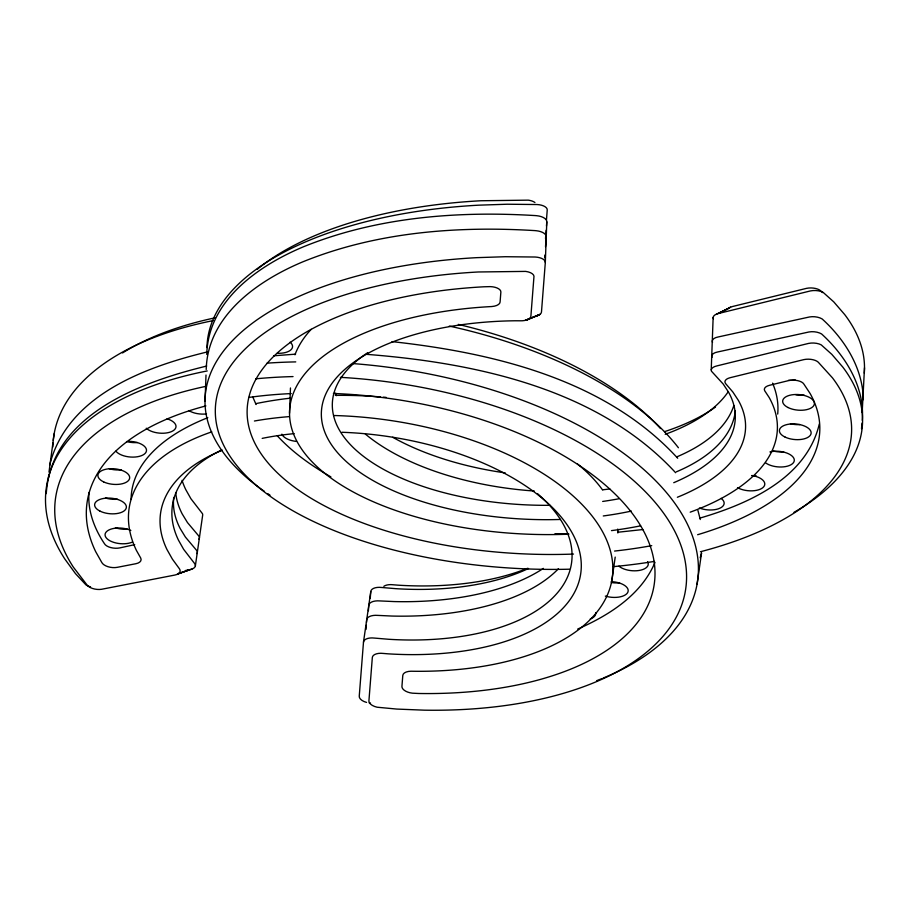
<?xml version="1.0" encoding="UTF-8"?>
<svg xmlns="http://www.w3.org/2000/svg" width="910" height="910" viewBox="0 0 910 910"><rect width="100%" height="100%" fill="white"/><g stroke="black" fill="none" stroke-linecap="round" stroke-linejoin="round"><path stroke-width="1.36" d="M205.046 401.412L206.001 375.034M289.539 413.22L290.461 387.956M535.842 316.066A10.613 4.96 2.1 0 0 541.473 312.016L545.317 262.489L546.796 221.835A10.636 5.198 5.1 0 0 536.695 215.704L535.433 215.59C457.127 210.813 376.433 217.103 303.178 246.894C258.235 265.765 208.106 300.732 206.752 354.468M711.222 369.926L713.144 317.442M862.179 412.298L864.5 367.776M365.991 629.458L366.309 625.261M366.514 622.451L366.73 619.653A10.601 5.187 5.1 0 1 377.707 615.387L391.857 616.047A201.667 98.689 5.1 0 0 558.422 568.727M368.391 610.781L368.812 605.173A10.601 5.187 5.1 0 1 379.788 600.918L393.95 601.567A201.667 98.689 5.1 0 0 543.372 568.386M545.522 238.648L546.159 230.241M546.478 226.033L546.796 221.835M544.658 257.86L544.874 255.062M545.511 246.655L546.25 236.85A10.636 5.198 5.1 0 0 536.149 230.719L534.875 230.605C456.581 225.828 375.887 232.118 302.632 261.909C257.678 280.781 207.548 315.747 206.206 369.483M546.466 219.901L547.228 209.994A10.613 4.96 2.1 0 0 537.105 204.534L507.177 204.227L478.74 205.171A328.942 153.801 2.1 0 0 206.968 347.575M528.517 568.477A201.611 102.796 8.2 0 1 395.804 588.668L381.722 587.485A10.613 5.414 8.2 0 0 370.779 591.545L363.488 642.141L359.245 696.195A10.613 5.414 8.2 0 0 366.559 702.418M370.233 598.473L370.779 591.545M46.273 493.618C51.347 414.607 141.437 381.859 206.718 366.048M48.48 477.739L48.742 474.94M48.992 472.142L54.145 433.786M88.998 492.469C87.519 510.703 94.39 528.721 104.445 543.679A10.636 5.198 5.1 0 0 120.006 547.865L134.714 544.635M861.497 428.712L862.02 423.116M862.27 420.318C865 386.909 845.458 355.73 821.605 333.97A10.647 5.21 5.1 0 0 808.888 331.991L717.444 352.022A10.613 5.198 5.1 0 0 711.973 357.402M195.388 565.702L202.68 515.106A10.624 5.414 8.2 0 0 202.452 513.661L190.918 498.737L185.742 489.557A201.611 102.796 8.2 0 1 182.045 480.343M611.85 580.364L615.206 557.091M697.049 584.209L701.564 552.836L700.188 557.83M49.64 465.147C67.215 395.566 144.826 367.071 207.457 351.897M819.307 423.992C806.408 478.387 748.259 503.947 699.551 518.211M654.995 562.38C641.152 595.117 609.017 615.296 577.713 629.06M730.582 307.182L718.855 313.404A10.624 4.971 2.1 0 0 713.383 318.739M822.629 292.599L820.786 290.893A10.624 4.971 2.1 0 0 806.465 288.368L732.766 306.454A10.613 4.96 2.1 0 0 728.91 308.171L718.855 313.404L810.389 290.938A10.624 4.971 2.1 0 1 823.118 292.36L833.742 301.858L844.707 314.576A328.942 153.801 2.1 0 1 864.295 373.146M716.58 314.087L728.91 308.171M527.516 319.683L539.857 314.428L525.252 320.377L538.094 315.372M177.097 574.392L189.689 569.683A10.624 5.414 8.2 0 0 195.161 564.257L183.638 549.333L178.462 540.153A201.611 102.796 8.2 0 1 221.528 450.063M191.953 569.114L178.769 573.448L189.689 569.683L185.549 570.49M642.824 529.552L617.981 532.225M273.569 355.799L295.557 354.161M568.704 533.977L554.929 533.749M366.764 354.354C476.032 362.885 598.359 388.843 675.618 472.722M392.017 341.614C494.301 352.898 605.594 379.629 677.7 458.242M369.267 702.964L370.518 703.123M330.876 476.897C311.265 465.601 292.519 452.361 277.129 435.64M252.855 397.124L256.074 404.54M697.924 510.464L700.279 519.519M863.328 399.706C862.862 368.209 844.912 339.578 822.151 318.955A10.647 5.21 5.1 0 0 809.445 316.976L717.99 337.007A10.613 5.198 5.1 0 0 712.519 342.387M735.337 410.876A201.667 98.689 5.1 0 1 676.437 471.801M609.848 488.932A201.667 98.689 5.1 0 1 603.023 489.762M534.261 491.013A201.667 98.689 5.1 0 1 365.297 434.013M336.484 395.634A201.667 98.689 5.1 0 1 335.688 393.143M721.118 498.373A15.925 7.792 5.1 0 1 719.696 508.303A15.925 7.792 5.1 0 1 699.392 507.985M290.131 342.171A15.925 7.792 5.1 0 1 277.243 353.262M751.91 475.486A15.925 7.792 5.1 0 1 762.887 487.623A15.925 7.792 5.1 0 1 737.51 487.635M769.951 451.929A15.925 7.792 5.1 0 1 791.609 455.648A15.925 7.792 5.1 0 1 787.662 466.102A15.925 7.792 5.1 0 1 765.776 462.974M795.203 379.925A15.925 7.792 5.1 0 1 788.526 380.289M296.455 441.418A15.925 7.792 5.1 0 1 281.895 434.161M783.692 451.883A15.925 7.792 5.1 0 1 772.829 450.882M800.015 424.583A15.925 7.792 5.1 0 1 790.46 423.753M755.971 475.521A15.925 7.792 5.1 0 1 752.001 475.839M733.835 405.53A201.667 98.689 5.1 0 1 676.983 456.786M505.221 472.893A201.667 98.689 5.1 0 1 392.665 437.244M804.11 395.111A15.925 7.792 5.1 0 1 795.909 394.803M673.741 482.698A201.611 94.265 2.1 0 0 728.466 392.017L723.188 384.02L711.472 371.223A10.624 4.971 2.1 0 1 716.932 365.9L808.478 343.434A10.624 4.971 2.1 0 1 821.207 344.856L831.82 354.354L842.785 367.071A328.942 153.801 2.1 0 1 793.998 512.341M618.914 498.76A201.611 94.265 2.1 0 1 602.67 501.444M549.958 505.312A201.611 94.265 2.1 0 1 359.427 453.112A201.611 94.265 2.1 0 1 367.674 352.727M270.031 495.165A328.942 153.801 2.1 0 1 267.767 493.652M264.435 491.377A328.942 153.801 2.1 0 1 476.829 257.655L505.266 256.722L535.182 257.018A10.613 4.96 2.1 0 1 545.317 262.489M294.954 354.809A244.119 119.46 5.1 0 1 311.22 329.306M772.59 383.144A244.119 119.46 5.1 0 1 777.697 414.084M697.64 534.716A286.502 133.952 2.1 0 0 810.082 393.461L803.894 384.1A10.613 4.96 2.1 0 0 788.31 380.676L769.564 385.283A10.613 4.96 2.1 0 0 764.696 390.743L769.109 397.42A244.051 114.114 2.1 0 1 690.201 512.171M651.731 545.647A286.502 133.952 2.1 0 1 614.568 551.062M573.505 554.065A286.502 133.952 2.1 0 1 250.648 433.126A286.502 133.952 2.1 0 1 483.836 286.798L487.885 286.684A10.613 4.96 2.1 0 1 500.864 292.076L500.079 302.097A10.647 4.982 2.1 0 1 491.832 306.534L491.184 306.568A244.051 114.114 2.1 0 0 292.645 431.488A244.051 114.114 2.1 0 0 568.75 534.193M640.606 525.843A244.051 114.114 2.1 0 1 611.474 530.621M700.404 551.744A318.318 148.842 2.1 0 0 832.468 377.855L818.192 362.135A10.624 4.971 2.1 0 0 803.871 359.609L730.173 377.695A10.613 4.96 2.1 0 0 725.748 383.77L732.823 391.971L738.374 400.4A212.235 99.235 2.1 0 1 677.347 497.269M654.449 561.39A318.318 148.842 2.1 0 1 613.033 566.668M569.387 569.205A318.318 148.842 2.1 0 1 218.593 432.546A318.318 148.842 2.1 0 1 478.319 271.976L525.673 271.396A10.647 4.982 2.1 0 1 533.988 276.276L530.883 316.327A10.613 4.96 2.1 0 1 519.906 320.798L515.037 320.775A212.235 99.235 2.1 0 0 322.561 424.811A212.235 99.235 2.1 0 0 560.378 519.462M631.358 511.09A212.235 99.235 2.1 0 1 603.273 515.959M728.262 391.675A201.611 94.265 2.1 0 1 665.21 434.309M534.943 202.532A10.647 4.982 2.1 0 0 528.278 200.155L480.924 200.746A318.318 148.842 2.1 0 0 257.189 269.349M715.487 407.054A212.235 99.235 2.1 0 1 664.482 431.659M173.719 497.463A201.667 98.689 5.1 0 0 180.146 528.46L185.401 537.059L197.083 550.937A10.613 5.198 5.1 0 1 196.833 553.61M206.502 413.913A15.925 7.792 5.1 0 1 188.802 410.558M595.663 612.601A15.925 7.792 5.1 0 1 590.271 618.937M611.202 581.661A15.925 7.792 5.1 0 1 627.9 592.08A15.925 7.792 5.1 0 1 605.343 596.084M647.579 561.675A15.925 7.792 5.1 0 1 638.979 570.49A15.925 7.792 5.1 0 1 618.925 566.168M167.065 418.805A15.925 7.792 5.1 0 1 171.671 431.522A15.925 7.792 5.1 0 1 146.26 428.223M128.617 441.327A15.925 7.792 5.1 0 1 146.146 448.619A15.925 7.792 5.1 0 1 135.317 457.013A15.925 7.792 5.1 0 1 115.923 451.178M132.462 542.053A15.925 7.792 5.1 0 1 110.349 540.995A15.925 7.792 5.1 0 1 108.813 530.018A15.925 7.792 5.1 0 1 130.835 530.45M137.421 442.533A15.925 7.792 5.1 0 1 126.558 441.543M121.394 469.787A15.925 7.792 5.1 0 1 109.246 468.741M175.744 492.845A201.667 98.689 5.1 0 0 182.227 513.979L187.483 522.579L199.165 536.456A10.613 5.198 5.1 0 1 198.926 539.141M619.562 582.798A15.925 7.792 5.1 0 1 611.361 582.525M117.606 499.237A15.925 7.792 5.1 0 1 105.48 497.986M127.537 529.222A15.925 7.792 5.1 0 1 115.445 527.766M537.469 493.618A201.611 102.796 8.2 0 1 388.524 639.264L374.442 638.081A10.613 5.414 8.2 0 0 363.488 642.141M353.057 363.59A328.942 167.713 8.2 0 1 669.737 496.564A328.942 167.713 8.2 0 1 603.125 678.109M601.783 678.655A328.942 167.713 8.2 0 1 596.676 680.68M207.241 370.939A328.942 167.713 8.2 0 0 64.701 558.831L75.473 573.618L85.938 584.857A10.624 5.414 8.2 0 0 90.534 586.87M267.028 363.158A328.942 167.713 8.2 0 1 295.761 361.896M131.097 499.453A244.119 119.46 5.1 0 1 207.821 417.679M255.79 403.642A244.119 119.46 5.1 0 1 290.176 398.182M335.369 395.384A244.119 119.46 5.1 0 1 380.505 396.919M383.337 397.147A244.119 119.46 5.1 0 1 386.17 397.408M577.372 463.873A244.119 119.46 5.1 0 1 602.613 490.012M617.742 529.074A244.119 119.46 5.1 0 1 617.856 532.998M333.424 393.473A286.502 146.078 8.2 0 1 651.776 551.005A286.502 146.078 8.2 0 1 418.793 693.488L414.767 693.295A10.613 5.414 8.2 0 1 401.936 686.402L402.789 675.47A10.647 5.426 8.2 0 1 411.024 671.227L411.661 671.239A244.051 124.431 8.2 0 0 609.723 548.502A244.051 124.431 8.2 0 0 333.822 415.506M205.887 405.917A286.502 146.078 8.2 0 0 95.686 551.665L101.749 562.403A10.613 5.414 8.2 0 0 117.208 567.339L135.863 563.722A10.613 5.414 8.2 0 0 140.743 558.103L136.42 550.425A244.051 124.431 8.2 0 1 211.757 431.863M248.817 397.431A286.502 146.078 8.2 0 1 291.245 393.586M254.425 421.012A244.051 124.431 8.2 0 1 288.823 416.655M340.397 377.343A318.318 162.298 8.2 0 1 683.785 554.816A318.318 162.298 8.2 0 1 424.151 710.164L396.805 709.072L377.115 707.218A10.647 5.426 8.2 0 1 368.891 701.223L372.326 657.509A10.613 5.414 8.2 0 1 383.269 653.437L388.104 653.835A212.235 108.21 8.2 0 0 580.023 553.564A212.235 108.21 8.2 0 0 341.978 432.273M205.535 386.42A318.318 162.298 8.2 0 0 73.312 567.078L87.371 585.426A10.624 5.414 8.2 0 0 101.567 589.282L174.925 575.04A10.613 5.414 8.2 0 0 179.372 568.704L172.411 559.161L166.962 549.503A212.235 108.21 8.2 0 1 222.381 450.188M255.767 378.822A318.318 162.298 8.2 0 1 293.043 376.581M262.182 438.381A212.235 108.21 8.2 0 1 294.203 433.638M52.803 447.026A328.942 167.713 8.2 0 1 52.996 443.022M53.224 440.372A328.942 167.713 8.2 0 1 213.156 320.616M449.312 326.076A328.942 167.713 8.2 0 1 678.416 447.754M383.827 586.324A10.613 5.414 8.2 0 1 393.154 584.777L397.988 585.164A212.235 108.21 8.2 0 0 527.629 568.284M122.554 352.943A318.318 162.298 8.2 0 1 215.42 317.749M458.322 324.404A318.318 162.298 8.2 0 1 660.501 428.542M785.114 437.096A15.925 7.792 5.1 0 0 810.912 434.161A15.925 7.792 5.1 0 0 789.755 424.071A15.925 7.792 5.1 0 0 785.114 437.096M787.992 407.509A15.925 7.792 5.1 0 0 814.097 405.007A15.925 7.792 5.1 0 0 793.543 394.622A15.925 7.792 5.1 0 0 787.992 407.509M103.638 481.89A15.925 7.792 5.1 0 0 129.447 478.944A15.925 7.792 5.1 0 0 108.29 468.855A15.925 7.792 5.1 0 0 103.638 481.89M99.952 511.09A15.925 7.792 5.1 0 0 126.058 508.588A15.925 7.792 5.1 0 0 105.503 498.202A15.925 7.792 5.1 0 0 99.952 511.09"/></g></svg>
